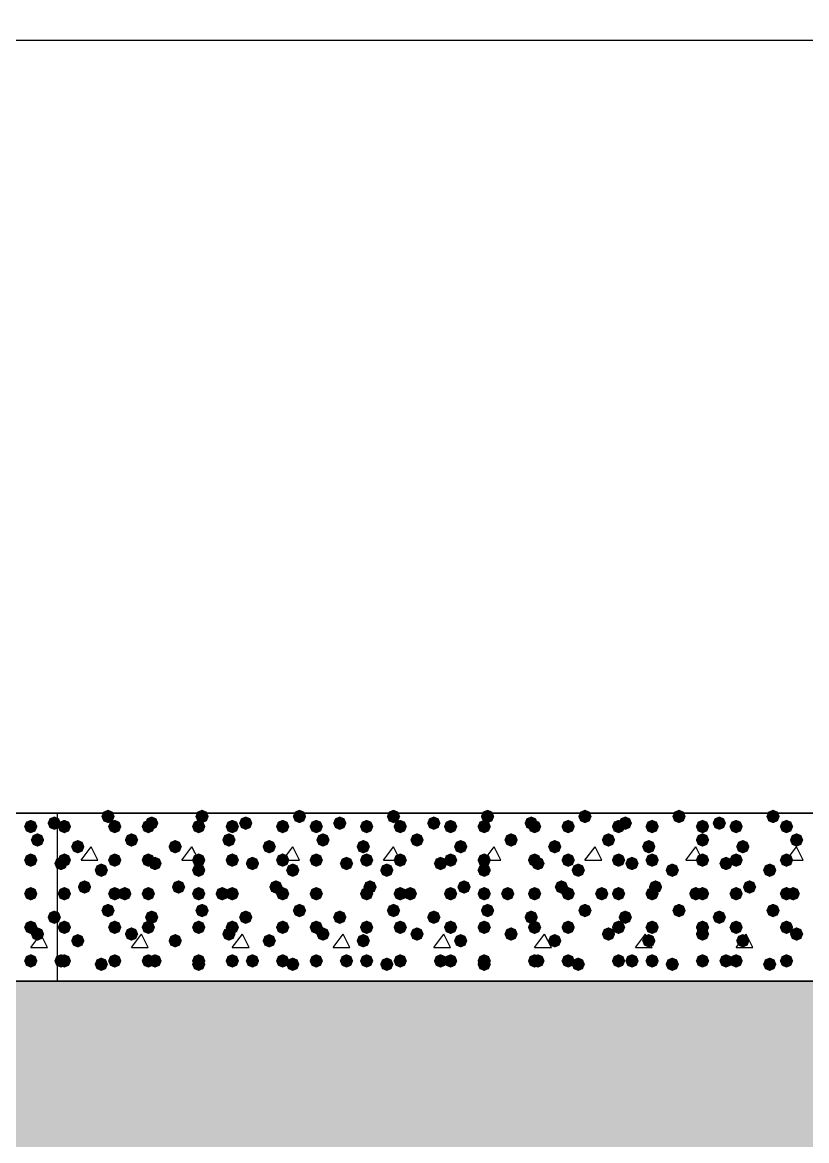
# Model space of a CAD drawing. Header units: millimetres. Extents: x 0 to 420, y 0 to 297.
# Drawn here: x 344.78 to 354.67, y 160.25 to 174.34 of the extents above; entities that cross this region are included whole.
import ezdxf

# ---------------------------------------------------------------- set-up
doc = ezdxf.new("R2010")
doc.units = ezdxf.units.MM
doc.layers.get('0').update_dxf_attribs({"linetype": 'CONTINUOUS'})

msp = doc.modelspace()

# ---------------------------------------------------------------- hatches: boundary and pattern name
at = {"true_color": 0x000007}
for points in [[(345.270667, 164.253333), (345.245796, 164.193537), (345.186, 164.168667), (345.126204, 164.193537), (345.101333, 164.253333), (345.126204, 164.313129), (345.186, 164.338), (345.245796, 164.313129)], [(344.974333, 164.211), (344.949462, 164.151204), (344.889667, 164.126333), (344.829871, 164.151204), (344.805, 164.211), (344.829871, 164.270796), (344.889667, 164.295667), (344.949462, 164.270796)], [(345.059, 164.041667), (345.034129, 163.981871), (344.974333, 163.957), (344.914537, 163.981871), (344.889667, 164.041667), (344.914537, 164.101462), (344.974333, 164.126333), (345.034129, 164.101463)], [(344.974333, 163.787667), (344.949462, 163.727871), (344.889667, 163.703), (344.829871, 163.727871), (344.805, 163.787667), (344.829871, 163.847462), (344.889667, 163.872333), (344.949462, 163.847463)], [(344.974333, 163.364333), (344.949462, 163.304537), (344.889667, 163.279667), (344.829871, 163.304537), (344.805, 163.364333), (344.829871, 163.424129), (344.889667, 163.449), (344.949462, 163.424129)], [(344.974333, 163.364333), (344.949462, 163.304537), (344.889667, 163.279667), (344.829871, 163.304537), (344.805, 163.364333), (344.829871, 163.424129), (344.889667, 163.449), (344.949462, 163.424129)], [(345.270667, 163.068), (345.245796, 163.008204), (345.186, 162.983333), (345.126204, 163.008204), (345.101333, 163.068), (345.126204, 163.127796), (345.186, 163.152667), (345.245796, 163.127796)], [(344.974333, 162.941), (344.949462, 162.881204), (344.889667, 162.856333), (344.829871, 162.881204), (344.805, 162.941), (344.829871, 163.000796), (344.889667, 163.025667), (344.949462, 163.000796)], [(345.059, 162.856333), (345.034129, 162.796537), (344.974333, 162.771667), (344.914537, 162.796537), (344.889667, 162.856333), (344.914537, 162.916129), (344.974333, 162.941), (345.034129, 162.916129)], [(344.974333, 162.517667), (344.949462, 162.457871), (344.889667, 162.433), (344.829871, 162.457871), (344.805, 162.517667), (344.829871, 162.577462), (344.889667, 162.602333), (344.949462, 162.577463)]]:
    msp.add_hatch(color=0, dxfattribs=at).paths.add_polyline_path(points, flags=0)
at = {"true_color": 0x000008}
for points in [[(345.948, 164.338), (345.923129, 164.278204), (345.863333, 164.253333), (345.803537, 164.278204), (345.778667, 164.338), (345.803537, 164.397796), (345.863333, 164.422667), (345.923129, 164.397796)], [(346.498333, 164.253333), (346.473462, 164.193537), (346.413667, 164.168667), (346.353871, 164.193537), (346.329, 164.253333), (346.353871, 164.313129), (346.413667, 164.338), (346.473462, 164.313129)], [(347.133333, 164.338), (347.108462, 164.278204), (347.048667, 164.253333), (346.988871, 164.278204), (346.964, 164.338), (346.988871, 164.397796), (347.048667, 164.422667), (347.108462, 164.397796)], [(347.683667, 164.253333), (347.658796, 164.193537), (347.599, 164.168667), (347.539204, 164.193537), (347.514333, 164.253333), (347.539204, 164.313129), (347.599, 164.338), (347.658796, 164.313129)], [(348.361, 164.338), (348.336129, 164.278204), (348.276333, 164.253333), (348.216537, 164.278204), (348.191667, 164.338), (348.216537, 164.397796), (348.276333, 164.422667), (348.336129, 164.397796)], [(348.869, 164.253333), (348.844129, 164.193537), (348.784333, 164.168667), (348.724538, 164.193537), (348.699667, 164.253333), (348.724537, 164.313129), (348.784333, 164.338), (348.844129, 164.313129)], [(349.546333, 164.338), (349.521462, 164.278204), (349.461667, 164.253333), (349.401871, 164.278204), (349.377, 164.338), (349.401871, 164.397796), (349.461667, 164.422667), (349.521462, 164.397796)], [(350.054333, 164.253333), (350.029462, 164.193537), (349.969667, 164.168667), (349.909871, 164.193537), (349.885, 164.253333), (349.909871, 164.313129), (349.969667, 164.338), (350.029462, 164.313129)], [(350.731667, 164.338), (350.706796, 164.278204), (350.647, 164.253333), (350.587204, 164.278204), (350.562333, 164.338), (350.587204, 164.397796), (350.647, 164.422667), (350.706796, 164.397796)], [(351.282, 164.253333), (351.257129, 164.193537), (351.197333, 164.168667), (351.137538, 164.193537), (351.112667, 164.253333), (351.137537, 164.313129), (351.197333, 164.338), (351.257129, 164.313129)], [(351.959333, 164.338), (351.934463, 164.278204), (351.874667, 164.253333), (351.814871, 164.278204), (351.79, 164.338), (351.814871, 164.397796), (351.874667, 164.422667), (351.934462, 164.397796)], [(352.467333, 164.253333), (352.442462, 164.193537), (352.382667, 164.168667), (352.322871, 164.193537), (352.298, 164.253333), (352.322871, 164.313129), (352.382667, 164.338), (352.442462, 164.313129)], [(353.144667, 164.338), (353.119796, 164.278204), (353.06, 164.253333), (353.000204, 164.278204), (352.975333, 164.338), (353.000204, 164.397796), (353.06, 164.422667), (353.119796, 164.397796)], [(353.652667, 164.253333), (353.627796, 164.193537), (353.568, 164.168667), (353.508204, 164.193537), (353.483333, 164.253333), (353.508204, 164.313129), (353.568, 164.338), (353.627796, 164.313129)], [(354.33, 164.338), (354.305129, 164.278204), (354.245333, 164.253333), (354.185538, 164.278204), (354.160667, 164.338), (354.185537, 164.397796), (354.245333, 164.422667), (354.305129, 164.397796)], [(345.397667, 164.211), (345.372796, 164.151204), (345.313, 164.126333), (345.253204, 164.151204), (345.228333, 164.211), (345.253204, 164.270796), (345.313, 164.295667), (345.372796, 164.270796)], [(346.032667, 164.211), (346.007796, 164.151204), (345.948, 164.126333), (345.888204, 164.151204), (345.863333, 164.211), (345.888204, 164.270796), (345.948, 164.295667), (346.007796, 164.270796)], [(346.456, 164.211), (346.431129, 164.151204), (346.371333, 164.126333), (346.311537, 164.151204), (346.286667, 164.211), (346.311537, 164.270796), (346.371333, 164.295667), (346.431129, 164.270796)], [(347.091, 164.211), (347.066129, 164.151204), (347.006333, 164.126333), (346.946537, 164.151204), (346.921667, 164.211), (346.946537, 164.270796), (347.006333, 164.295667), (347.066129, 164.270796)], [(347.514333, 164.211), (347.489462, 164.151204), (347.429667, 164.126333), (347.369871, 164.151204), (347.345, 164.211), (347.369871, 164.270796), (347.429667, 164.295667), (347.489462, 164.270796)], [(348.149333, 164.211), (348.124462, 164.151204), (348.064667, 164.126333), (348.004871, 164.151204), (347.98, 164.211), (348.004871, 164.270796), (348.064667, 164.295667), (348.124462, 164.270796)], [(348.572667, 164.211), (348.547796, 164.151204), (348.488, 164.126333), (348.428204, 164.151204), (348.403333, 164.211), (348.428204, 164.270796), (348.488, 164.295667), (348.547796, 164.270796)], [(349.207667, 164.211), (349.182796, 164.151204), (349.123, 164.126333), (349.063204, 164.151204), (349.038333, 164.211), (349.063204, 164.270796), (349.123, 164.295667), (349.182796, 164.270796)], [(349.631, 164.211), (349.606129, 164.151204), (349.546333, 164.126333), (349.486537, 164.151204), (349.461667, 164.211), (349.486537, 164.270796), (349.546333, 164.295667), (349.606129, 164.270796)], [(350.266, 164.211), (350.241129, 164.151204), (350.181333, 164.126333), (350.121537, 164.151204), (350.096667, 164.211), (350.121537, 164.270796), (350.181333, 164.295667), (350.241129, 164.270796)], [(350.689333, 164.211), (350.664462, 164.151204), (350.604667, 164.126333), (350.544871, 164.151204), (350.52, 164.211), (350.544871, 164.270796), (350.604667, 164.295667), (350.664462, 164.270796)], [(351.324333, 164.211), (351.299462, 164.151204), (351.239667, 164.126333), (351.179871, 164.151204), (351.155, 164.211), (351.179871, 164.270796), (351.239667, 164.295667), (351.299462, 164.270796)], [(351.747667, 164.211), (351.722796, 164.151204), (351.663, 164.126333), (351.603204, 164.151204), (351.578333, 164.211), (351.603204, 164.270796), (351.663, 164.295667), (351.722796, 164.270796)], [(352.382667, 164.211), (352.357796, 164.151204), (352.298, 164.126333), (352.238204, 164.151204), (352.213333, 164.211), (352.238204, 164.270796), (352.298, 164.295667), (352.357796, 164.270796)], [(352.806, 164.211), (352.781129, 164.151204), (352.721333, 164.126333), (352.661538, 164.151204), (352.636667, 164.211), (352.661537, 164.270796), (352.721333, 164.295667), (352.781129, 164.270796)], [(353.441, 164.211), (353.416129, 164.151204), (353.356333, 164.126333), (353.296538, 164.151204), (353.271667, 164.211), (353.296537, 164.270796), (353.356333, 164.295667), (353.416129, 164.270796)], [(353.864333, 164.211), (353.839462, 164.151204), (353.779667, 164.126333), (353.719871, 164.151204), (353.695, 164.211), (353.719871, 164.270796), (353.779667, 164.295667), (353.839462, 164.270796)], [(354.499333, 164.211), (354.474462, 164.151204), (354.414667, 164.126333), (354.354871, 164.151204), (354.33, 164.211), (354.354871, 164.270796), (354.414667, 164.295667), (354.474462, 164.270796)], [(345.567, 163.957), (345.542129, 163.897204), (345.482333, 163.872333), (345.422537, 163.897204), (345.397667, 163.957), (345.422537, 164.016796), (345.482333, 164.041667), (345.542129, 164.016796)], [(346.244333, 164.041667), (346.219462, 163.981871), (346.159667, 163.957), (346.099871, 163.981871), (346.075, 164.041667), (346.099871, 164.101462), (346.159667, 164.126333), (346.219462, 164.101463)], [(346.794667, 163.957), (346.769796, 163.897204), (346.71, 163.872333), (346.650204, 163.897204), (346.625333, 163.957), (346.650204, 164.016796), (346.71, 164.041667), (346.769796, 164.016796)], [(347.472, 164.041667), (347.447129, 163.981871), (347.387333, 163.957), (347.327538, 163.981871), (347.302667, 164.041667), (347.327537, 164.101462), (347.387333, 164.126333), (347.447129, 164.101463)], [(347.98, 163.957), (347.955129, 163.897204), (347.895333, 163.872333), (347.835537, 163.897204), (347.810667, 163.957), (347.835537, 164.016796), (347.895333, 164.041667), (347.955129, 164.016796)], [(348.657333, 164.041667), (348.632462, 163.981871), (348.572667, 163.957), (348.512871, 163.981871), (348.488, 164.041667), (348.512871, 164.101462), (348.572667, 164.126333), (348.632462, 164.101463)], [(349.165333, 163.957), (349.140463, 163.897204), (349.080667, 163.872333), (349.020871, 163.897204), (348.996, 163.957), (349.020871, 164.016796), (349.080667, 164.041667), (349.140462, 164.016796)], [(349.842667, 164.041667), (349.817796, 163.981871), (349.758, 163.957), (349.698204, 163.981871), (349.673333, 164.041667), (349.698204, 164.101462), (349.758, 164.126333), (349.817796, 164.101463)], [(350.393, 163.957), (350.368129, 163.897204), (350.308333, 163.872333), (350.248538, 163.897204), (350.223667, 163.957), (350.248537, 164.016796), (350.308333, 164.041667), (350.368129, 164.016796)], [(351.028, 164.041667), (351.003129, 163.981871), (350.943333, 163.957), (350.883537, 163.981871), (350.858667, 164.041667), (350.883537, 164.101462), (350.943333, 164.126333), (351.003129, 164.101463)], [(351.578333, 163.957), (351.553463, 163.897204), (351.493667, 163.872333), (351.433871, 163.897204), (351.409, 163.957), (351.433871, 164.016796), (351.493667, 164.041667), (351.553462, 164.016796)], [(352.255667, 164.041667), (352.230796, 163.981871), (352.171, 163.957), (352.111204, 163.981871), (352.086333, 164.041667), (352.111204, 164.101462), (352.171, 164.126333), (352.230796, 164.101463)], [(352.763667, 163.957), (352.738796, 163.897204), (352.679, 163.872333), (352.619204, 163.897204), (352.594333, 163.957), (352.619204, 164.016796), (352.679, 164.041667), (352.738796, 164.016796)], [(353.441, 164.041667), (353.416129, 163.981871), (353.356333, 163.957), (353.296538, 163.981871), (353.271667, 164.041667), (353.296537, 164.101462), (353.356333, 164.126333), (353.416129, 164.101463)], [(353.949, 163.957), (353.924129, 163.897204), (353.864333, 163.872333), (353.804537, 163.897204), (353.779667, 163.957), (353.804537, 164.016796), (353.864333, 164.041667), (353.924129, 164.016796)], [(354.626333, 164.041667), (354.601462, 163.981871), (354.541667, 163.957), (354.481871, 163.981871), (354.457, 164.041667), (354.481871, 164.101462), (354.541667, 164.126333), (354.601462, 164.101463)], [(345.355333, 163.745333), (345.330462, 163.685537), (345.270667, 163.660667), (345.210871, 163.685537), (345.186, 163.745333), (345.210871, 163.805129), (345.270667, 163.83), (345.330462, 163.805129)], [(345.397667, 163.787667), (345.372796, 163.727871), (345.313, 163.703), (345.253204, 163.727871), (345.228333, 163.787667), (345.253204, 163.847462), (345.313, 163.872333), (345.372796, 163.847463)], [(346.032667, 163.787667), (346.007796, 163.727871), (345.948, 163.703), (345.888204, 163.727871), (345.863333, 163.787667), (345.888204, 163.847462), (345.948, 163.872333), (346.007796, 163.847463)], [(346.456, 163.787667), (346.431129, 163.727871), (346.371333, 163.703), (346.311537, 163.727871), (346.286667, 163.787667), (346.311537, 163.847462), (346.371333, 163.872333), (346.431129, 163.847463)], [(346.540667, 163.745333), (346.515796, 163.685537), (346.456, 163.660667), (346.396204, 163.685537), (346.371333, 163.745333), (346.396204, 163.805129), (346.456, 163.83), (346.515796, 163.805129)], [(347.091, 163.787667), (347.066129, 163.727871), (347.006333, 163.703), (346.946537, 163.727871), (346.921667, 163.787667), (346.946537, 163.847462), (347.006333, 163.872333), (347.066129, 163.847463)], [(347.514333, 163.787667), (347.489462, 163.727871), (347.429667, 163.703), (347.369871, 163.727871), (347.345, 163.787667), (347.369871, 163.847462), (347.429667, 163.872333), (347.489462, 163.847463)], [(347.768333, 163.745333), (347.743462, 163.685537), (347.683667, 163.660667), (347.623871, 163.685537), (347.599, 163.745333), (347.623871, 163.805129), (347.683667, 163.83), (347.743462, 163.805129)], [(348.149333, 163.787667), (348.124462, 163.727871), (348.064667, 163.703), (348.004871, 163.727871), (347.98, 163.787667), (348.004871, 163.847462), (348.064667, 163.872333), (348.124462, 163.847463)], [(348.572667, 163.787667), (348.547796, 163.727871), (348.488, 163.703), (348.428204, 163.727871), (348.403333, 163.787667), (348.428204, 163.847462), (348.488, 163.872333), (348.547796, 163.847463)], [(348.953667, 163.745333), (348.928796, 163.685537), (348.869, 163.660667), (348.809204, 163.685537), (348.784333, 163.745333), (348.809204, 163.805129), (348.869, 163.83), (348.928796, 163.805129)], [(349.207667, 163.787667), (349.182796, 163.727871), (349.123, 163.703), (349.063204, 163.727871), (349.038333, 163.787667), (349.063204, 163.847462), (349.123, 163.872333), (349.182796, 163.847463)], [(349.631, 163.787667), (349.606129, 163.727871), (349.546333, 163.703), (349.486537, 163.727871), (349.461667, 163.787667), (349.486537, 163.847462), (349.546333, 163.872333), (349.606129, 163.847463)], [(350.139, 163.745333), (350.114129, 163.685537), (350.054333, 163.660667), (349.994537, 163.685537), (349.969667, 163.745333), (349.994537, 163.805129), (350.054333, 163.83), (350.114129, 163.805129)], [(350.266, 163.787667), (350.241129, 163.727871), (350.181333, 163.703), (350.121537, 163.727871), (350.096667, 163.787667), (350.121537, 163.847462), (350.181333, 163.872333), (350.241129, 163.847463)], [(350.689333, 163.787667), (350.664462, 163.727871), (350.604667, 163.703), (350.544871, 163.727871), (350.52, 163.787667), (350.544871, 163.847462), (350.604667, 163.872333), (350.664462, 163.847463)], [(351.324333, 163.787667), (351.299462, 163.727871), (351.239667, 163.703), (351.179871, 163.727871), (351.155, 163.787667), (351.179871, 163.847462), (351.239667, 163.872333), (351.299462, 163.847463)], [(351.366667, 163.745333), (351.341796, 163.685537), (351.282, 163.660667), (351.222204, 163.685537), (351.197333, 163.745333), (351.222204, 163.805129), (351.282, 163.83), (351.341796, 163.805129)], [(351.747667, 163.787667), (351.722796, 163.727871), (351.663, 163.703), (351.603204, 163.727871), (351.578333, 163.787667), (351.603204, 163.847462), (351.663, 163.872333), (351.722796, 163.847463)], [(352.382667, 163.787667), (352.357796, 163.727871), (352.298, 163.703), (352.238204, 163.727871), (352.213333, 163.787667), (352.238204, 163.847462), (352.298, 163.872333), (352.357796, 163.847463)], [(352.552, 163.745333), (352.527129, 163.685537), (352.467333, 163.660667), (352.407537, 163.685537), (352.382667, 163.745333), (352.407537, 163.805129), (352.467333, 163.83), (352.527129, 163.805129)], [(352.806, 163.787667), (352.781129, 163.727871), (352.721333, 163.703), (352.661538, 163.727871), (352.636667, 163.787667), (352.661537, 163.847462), (352.721333, 163.872333), (352.781129, 163.847463)], [(353.441, 163.787667), (353.416129, 163.727871), (353.356333, 163.703), (353.296538, 163.727871), (353.271667, 163.787667), (353.296537, 163.847462), (353.356333, 163.872333), (353.416129, 163.847463)], [(353.737333, 163.745333), (353.712462, 163.685537), (353.652667, 163.660667), (353.592871, 163.685537), (353.568, 163.745333), (353.592871, 163.805129), (353.652667, 163.83), (353.712462, 163.805129)], [(353.864333, 163.787667), (353.839462, 163.727871), (353.779667, 163.703), (353.719871, 163.727871), (353.695, 163.787667), (353.719871, 163.847462), (353.779667, 163.872333), (353.839462, 163.847463)], [(354.499333, 163.787667), (354.474462, 163.727871), (354.414667, 163.703), (354.354871, 163.727871), (354.33, 163.787667), (354.354871, 163.847462), (354.414667, 163.872333), (354.474462, 163.847463)], [(345.863333, 163.660667), (345.838462, 163.600871), (345.778667, 163.576), (345.718871, 163.600871), (345.694, 163.660667), (345.718871, 163.720462), (345.778667, 163.745333), (345.838462, 163.720463)], [(347.091, 163.660667), (347.066129, 163.600871), (347.006333, 163.576), (346.946537, 163.600871), (346.921667, 163.660667), (346.946537, 163.720462), (347.006333, 163.745333), (347.066129, 163.720463)], [(348.276333, 163.660667), (348.251463, 163.600871), (348.191667, 163.576), (348.131871, 163.600871), (348.107, 163.660667), (348.131871, 163.720462), (348.191667, 163.745333), (348.251462, 163.720463)], [(349.461667, 163.660667), (349.436796, 163.600871), (349.377, 163.576), (349.317204, 163.600871), (349.292333, 163.660667), (349.317204, 163.720462), (349.377, 163.745333), (349.436796, 163.720463)], [(350.689333, 163.660667), (350.664462, 163.600871), (350.604667, 163.576), (350.544871, 163.600871), (350.52, 163.660667), (350.544871, 163.720462), (350.604667, 163.745333), (350.664462, 163.720463)], [(351.874667, 163.660667), (351.849796, 163.600871), (351.79, 163.576), (351.730204, 163.600871), (351.705333, 163.660667), (351.730204, 163.720462), (351.79, 163.745333), (351.849796, 163.720463)], [(353.06, 163.660667), (353.035129, 163.600871), (352.975333, 163.576), (352.915538, 163.600871), (352.890667, 163.660667), (352.915537, 163.720462), (352.975333, 163.745333), (353.035129, 163.720463)], [(354.287667, 163.660667), (354.262796, 163.600871), (354.203, 163.576), (354.143204, 163.600871), (354.118333, 163.660667), (354.143204, 163.720462), (354.203, 163.745333), (354.262796, 163.720463)], [(345.651667, 163.449), (345.626796, 163.389204), (345.567, 163.364333), (345.507204, 163.389204), (345.482333, 163.449), (345.507204, 163.508796), (345.567, 163.533667), (345.626796, 163.508796)], [(346.837, 163.449), (346.812129, 163.389204), (346.752333, 163.364333), (346.692538, 163.389204), (346.667667, 163.449), (346.692537, 163.508796), (346.752333, 163.533667), (346.812129, 163.508796)], [(348.064667, 163.449), (348.039796, 163.389204), (347.98, 163.364333), (347.920204, 163.389204), (347.895333, 163.449), (347.920204, 163.508796), (347.98, 163.533667), (348.039796, 163.508796)], [(349.25, 163.449), (349.225129, 163.389204), (349.165333, 163.364333), (349.105537, 163.389204), (349.080667, 163.449), (349.105537, 163.508796), (349.165333, 163.533667), (349.225129, 163.508796)], [(350.435333, 163.449), (350.410462, 163.389204), (350.350667, 163.364333), (350.290871, 163.389204), (350.266, 163.449), (350.290871, 163.508796), (350.350667, 163.533667), (350.410462, 163.508796)], [(351.663, 163.449), (351.638129, 163.389204), (351.578333, 163.364333), (351.518537, 163.389204), (351.493667, 163.449), (351.518537, 163.508796), (351.578333, 163.533667), (351.638129, 163.508796)], [(352.848333, 163.449), (352.823463, 163.389204), (352.763667, 163.364333), (352.703871, 163.389204), (352.679, 163.449), (352.703871, 163.508796), (352.763667, 163.533667), (352.823462, 163.508796)], [(354.033667, 163.449), (354.008796, 163.389204), (353.949, 163.364333), (353.889204, 163.389204), (353.864333, 163.449), (353.889204, 163.508796), (353.949, 163.533667), (354.008796, 163.508796)], [(345.397667, 163.364333), (345.372796, 163.304537), (345.313, 163.279667), (345.253204, 163.304537), (345.228333, 163.364333), (345.253204, 163.424129), (345.313, 163.449), (345.372796, 163.424129)], [(346.032667, 163.364333), (346.007796, 163.304537), (345.948, 163.279667), (345.888204, 163.304537), (345.863333, 163.364333), (345.888204, 163.424129), (345.948, 163.449), (346.007796, 163.424129)], [(346.159667, 163.364333), (346.134796, 163.304537), (346.075, 163.279667), (346.015204, 163.304537), (345.990333, 163.364333), (346.015204, 163.424129), (346.075, 163.449), (346.134796, 163.424129)], [(346.456, 163.364333), (346.431129, 163.304537), (346.371333, 163.279667), (346.311537, 163.304537), (346.286667, 163.364333), (346.311537, 163.424129), (346.371333, 163.449), (346.431129, 163.424129)], [(347.091, 163.364333), (347.066129, 163.304537), (347.006333, 163.279667), (346.946537, 163.304537), (346.921667, 163.364333), (346.946537, 163.424129), (347.006333, 163.449), (347.066129, 163.424129)], [(347.387333, 163.364333), (347.362462, 163.304537), (347.302667, 163.279667), (347.242871, 163.304537), (347.218, 163.364333), (347.242871, 163.424129), (347.302667, 163.449), (347.362462, 163.424129)], [(347.514333, 163.364333), (347.489462, 163.304537), (347.429667, 163.279667), (347.369871, 163.304537), (347.345, 163.364333), (347.369871, 163.424129), (347.429667, 163.449), (347.489462, 163.424129)], [(348.149333, 163.364333), (348.124462, 163.304537), (348.064667, 163.279667), (348.004871, 163.304537), (347.98, 163.364333), (348.004871, 163.424129), (348.064667, 163.449), (348.124462, 163.424129)], [(348.572667, 163.364333), (348.547796, 163.304537), (348.488, 163.279667), (348.428204, 163.304537), (348.403333, 163.364333), (348.428204, 163.424129), (348.488, 163.449), (348.547796, 163.424129)], [(348.572667, 163.364333), (348.547796, 163.304537), (348.488, 163.279667), (348.428204, 163.304537), (348.403333, 163.364333), (348.428204, 163.424129), (348.488, 163.449), (348.547796, 163.424129)], [(349.207667, 163.364333), (349.182796, 163.304537), (349.123, 163.279667), (349.063204, 163.304537), (349.038333, 163.364333), (349.063204, 163.424129), (349.123, 163.449), (349.182796, 163.424129)], [(349.631, 163.364333), (349.606129, 163.304537), (349.546333, 163.279667), (349.486537, 163.304537), (349.461667, 163.364333), (349.486537, 163.424129), (349.546333, 163.449), (349.606129, 163.424129)], [(349.758, 163.364333), (349.733129, 163.304537), (349.673333, 163.279667), (349.613538, 163.304537), (349.588667, 163.364333), (349.613537, 163.424129), (349.673333, 163.449), (349.733129, 163.424129)], [(350.266, 163.364333), (350.241129, 163.304537), (350.181333, 163.279667), (350.121537, 163.304537), (350.096667, 163.364333), (350.121537, 163.424129), (350.181333, 163.449), (350.241129, 163.424129)], [(350.689333, 163.364333), (350.664462, 163.304537), (350.604667, 163.279667), (350.544871, 163.304537), (350.52, 163.364333), (350.544871, 163.424129), (350.604667, 163.449), (350.664462, 163.424129)], [(350.985667, 163.364333), (350.960796, 163.304537), (350.901, 163.279667), (350.841204, 163.304537), (350.816333, 163.364333), (350.841204, 163.424129), (350.901, 163.449), (350.960796, 163.424129)], [(351.324333, 163.364333), (351.299462, 163.304537), (351.239667, 163.279667), (351.179871, 163.304537), (351.155, 163.364333), (351.179871, 163.424129), (351.239667, 163.449), (351.299462, 163.424129)], [(351.747667, 163.364333), (351.722796, 163.304537), (351.663, 163.279667), (351.603204, 163.304537), (351.578333, 163.364333), (351.603204, 163.424129), (351.663, 163.449), (351.722796, 163.424129)], [(352.171, 163.364333), (352.146129, 163.304537), (352.086333, 163.279667), (352.026538, 163.304537), (352.001667, 163.364333), (352.026537, 163.424129), (352.086333, 163.449), (352.146129, 163.424129)], [(352.382667, 163.364333), (352.357796, 163.304537), (352.298, 163.279667), (352.238204, 163.304537), (352.213333, 163.364333), (352.238204, 163.424129), (352.298, 163.449), (352.357796, 163.424129)], [(352.806, 163.364333), (352.781129, 163.304537), (352.721333, 163.279667), (352.661538, 163.304537), (352.636667, 163.364333), (352.661537, 163.424129), (352.721333, 163.449), (352.781129, 163.424129)], [(353.356333, 163.364333), (353.331462, 163.304537), (353.271667, 163.279667), (353.211871, 163.304537), (353.187, 163.364333), (353.211871, 163.424129), (353.271667, 163.449), (353.331462, 163.424129)], [(353.441, 163.364333), (353.416129, 163.304537), (353.356333, 163.279667), (353.296538, 163.304537), (353.271667, 163.364333), (353.296537, 163.424129), (353.356333, 163.449), (353.416129, 163.424129)], [(353.864333, 163.364333), (353.839462, 163.304537), (353.779667, 163.279667), (353.719871, 163.304537), (353.695, 163.364333), (353.719871, 163.424129), (353.779667, 163.449), (353.839462, 163.424129)], [(354.499333, 163.364333), (354.474462, 163.304537), (354.414667, 163.279667), (354.354871, 163.304537), (354.33, 163.364333), (354.354871, 163.424129), (354.414667, 163.449), (354.474462, 163.424129)], [(354.584, 163.364333), (354.559129, 163.304537), (354.499333, 163.279667), (354.439537, 163.304537), (354.414667, 163.364333), (354.439537, 163.424129), (354.499333, 163.449), (354.559129, 163.424129)], [(345.948, 163.152667), (345.923129, 163.092871), (345.863333, 163.068), (345.803537, 163.092871), (345.778667, 163.152667), (345.803537, 163.212462), (345.863333, 163.237333), (345.923129, 163.212463)], [(347.133333, 163.152667), (347.108462, 163.092871), (347.048667, 163.068), (346.988871, 163.092871), (346.964, 163.152667), (346.988871, 163.212462), (347.048667, 163.237333), (347.108462, 163.212463)], [(348.361, 163.152667), (348.336129, 163.092871), (348.276333, 163.068), (348.216537, 163.092871), (348.191667, 163.152667), (348.216537, 163.212462), (348.276333, 163.237333), (348.336129, 163.212463)], [(349.546333, 163.152667), (349.521462, 163.092871), (349.461667, 163.068), (349.401871, 163.092871), (349.377, 163.152667), (349.401871, 163.212462), (349.461667, 163.237333), (349.521462, 163.212463)], [(350.731667, 163.152667), (350.706796, 163.092871), (350.647, 163.068), (350.587204, 163.092871), (350.562333, 163.152667), (350.587204, 163.212462), (350.647, 163.237333), (350.706796, 163.212463)], [(351.959333, 163.152667), (351.934463, 163.092871), (351.874667, 163.068), (351.814871, 163.092871), (351.79, 163.152667), (351.814871, 163.212462), (351.874667, 163.237333), (351.934462, 163.212463)], [(353.144667, 163.152667), (353.119796, 163.092871), (353.06, 163.068), (353.000204, 163.092871), (352.975333, 163.152667), (353.000204, 163.212462), (353.06, 163.237333), (353.119796, 163.212463)], [(354.33, 163.152667), (354.305129, 163.092871), (354.245333, 163.068), (354.185538, 163.092871), (354.160667, 163.152667), (354.185537, 163.212462), (354.245333, 163.237333), (354.305129, 163.212463)], [(346.498333, 163.068), (346.473462, 163.008204), (346.413667, 162.983333), (346.353871, 163.008204), (346.329, 163.068), (346.353871, 163.127796), (346.413667, 163.152667), (346.473462, 163.127796)], [(347.683667, 163.068), (347.658796, 163.008204), (347.599, 162.983333), (347.539204, 163.008204), (347.514333, 163.068), (347.539204, 163.127796), (347.599, 163.152667), (347.658796, 163.127796)], [(348.869, 163.068), (348.844129, 163.008204), (348.784333, 162.983333), (348.724538, 163.008204), (348.699667, 163.068), (348.724537, 163.127796), (348.784333, 163.152667), (348.844129, 163.127796)], [(350.054333, 163.068), (350.029462, 163.008204), (349.969667, 162.983333), (349.909871, 163.008204), (349.885, 163.068), (349.909871, 163.127796), (349.969667, 163.152667), (350.029462, 163.127796)], [(351.282, 163.068), (351.257129, 163.008204), (351.197333, 162.983333), (351.137538, 163.008204), (351.112667, 163.068), (351.137537, 163.127796), (351.197333, 163.152667), (351.257129, 163.127796)], [(352.467333, 163.068), (352.442462, 163.008204), (352.382667, 162.983333), (352.322871, 163.008204), (352.298, 163.068), (352.322871, 163.127796), (352.382667, 163.152667), (352.442462, 163.127796)], [(353.652667, 163.068), (353.627796, 163.008204), (353.568, 162.983333), (353.508204, 163.008204), (353.483333, 163.068), (353.508204, 163.127796), (353.568, 163.152667), (353.627796, 163.127796)], [(345.397667, 162.941), (345.372796, 162.881204), (345.313, 162.856333), (345.253204, 162.881204), (345.228333, 162.941), (345.253204, 163.000796), (345.313, 163.025667), (345.372796, 163.000796)], [(346.032667, 162.941), (346.007796, 162.881204), (345.948, 162.856333), (345.888204, 162.881204), (345.863333, 162.941), (345.888204, 163.000796), (345.948, 163.025667), (346.007796, 163.000796)], [(346.244333, 162.856333), (346.219462, 162.796537), (346.159667, 162.771667), (346.099871, 162.796537), (346.075, 162.856333), (346.099871, 162.916129), (346.159667, 162.941), (346.219462, 162.916129)], [(346.456, 162.941), (346.431129, 162.881204), (346.371333, 162.856333), (346.311537, 162.881204), (346.286667, 162.941), (346.311537, 163.000796), (346.371333, 163.025667), (346.431129, 163.000796)], [(347.091, 162.941), (347.066129, 162.881204), (347.006333, 162.856333), (346.946537, 162.881204), (346.921667, 162.941), (346.946537, 163.000796), (347.006333, 163.025667), (347.066129, 163.000796)], [(347.472, 162.856333), (347.447129, 162.796537), (347.387333, 162.771667), (347.327538, 162.796537), (347.302667, 162.856333), (347.327537, 162.916129), (347.387333, 162.941), (347.447129, 162.916129)], [(347.514333, 162.941), (347.489462, 162.881204), (347.429667, 162.856333), (347.369871, 162.881204), (347.345, 162.941), (347.369871, 163.000796), (347.429667, 163.025667), (347.489462, 163.000796)], [(348.149333, 162.941), (348.124462, 162.881204), (348.064667, 162.856333), (348.004871, 162.881204), (347.98, 162.941), (348.004871, 163.000796), (348.064667, 163.025667), (348.124462, 163.000796)], [(348.572667, 162.941), (348.547796, 162.881204), (348.488, 162.856333), (348.428204, 162.881204), (348.403333, 162.941), (348.428204, 163.000796), (348.488, 163.025667), (348.547796, 163.000796)], [(348.657333, 162.856333), (348.632462, 162.796537), (348.572667, 162.771667), (348.512871, 162.796537), (348.488, 162.856333), (348.512871, 162.916129), (348.572667, 162.941), (348.632462, 162.916129)], [(349.207667, 162.941), (349.182796, 162.881204), (349.123, 162.856333), (349.063204, 162.881204), (349.038333, 162.941), (349.063204, 163.000796), (349.123, 163.025667), (349.182796, 163.000796)], [(349.631, 162.941), (349.606129, 162.881204), (349.546333, 162.856333), (349.486537, 162.881204), (349.461667, 162.941), (349.486537, 163.000796), (349.546333, 163.025667), (349.606129, 163.000796)], [(349.842667, 162.856333), (349.817796, 162.796537), (349.758, 162.771667), (349.698204, 162.796537), (349.673333, 162.856333), (349.698204, 162.916129), (349.758, 162.941), (349.817796, 162.916129)], [(350.266, 162.941), (350.241129, 162.881204), (350.181333, 162.856333), (350.121537, 162.881204), (350.096667, 162.941), (350.121537, 163.000796), (350.181333, 163.025667), (350.241129, 163.000796)], [(350.689333, 162.941), (350.664462, 162.881204), (350.604667, 162.856333), (350.544871, 162.881204), (350.52, 162.941), (350.544871, 163.000796), (350.604667, 163.025667), (350.664462, 163.000796)], [(351.028, 162.856333), (351.003129, 162.796537), (350.943333, 162.771667), (350.883537, 162.796537), (350.858667, 162.856333), (350.883537, 162.916129), (350.943333, 162.941), (351.003129, 162.916129)], [(351.324333, 162.941), (351.299462, 162.881204), (351.239667, 162.856333), (351.179871, 162.881204), (351.155, 162.941), (351.179871, 163.000796), (351.239667, 163.025667), (351.299462, 163.000796)], [(351.747667, 162.941), (351.722796, 162.881204), (351.663, 162.856333), (351.603204, 162.881204), (351.578333, 162.941), (351.603204, 163.000796), (351.663, 163.025667), (351.722796, 163.000796)], [(352.255667, 162.856333), (352.230796, 162.796537), (352.171, 162.771667), (352.111204, 162.796537), (352.086333, 162.856333), (352.111204, 162.916129), (352.171, 162.941), (352.230796, 162.916129)], [(352.382667, 162.941), (352.357796, 162.881204), (352.298, 162.856333), (352.238204, 162.881204), (352.213333, 162.941), (352.238204, 163.000796), (352.298, 163.025667), (352.357796, 163.000796)], [(352.806, 162.941), (352.781129, 162.881204), (352.721333, 162.856333), (352.661538, 162.881204), (352.636667, 162.941), (352.661537, 163.000796), (352.721333, 163.025667), (352.781129, 163.000796)], [(353.441, 162.941), (353.416129, 162.881204), (353.356333, 162.856333), (353.296538, 162.881204), (353.271667, 162.941), (353.296537, 163.000796), (353.356333, 163.025667), (353.416129, 163.000796)], [(353.441, 162.856333), (353.416129, 162.796537), (353.356333, 162.771667), (353.296538, 162.796537), (353.271667, 162.856333), (353.296537, 162.916129), (353.356333, 162.941), (353.416129, 162.916129)], [(353.864333, 162.941), (353.839462, 162.881204), (353.779667, 162.856333), (353.719871, 162.881204), (353.695, 162.941), (353.719871, 163.000796), (353.779667, 163.025667), (353.839462, 163.000796)], [(354.499333, 162.941), (354.474462, 162.881204), (354.414667, 162.856333), (354.354871, 162.881204), (354.33, 162.941), (354.354871, 163.000796), (354.414667, 163.025667), (354.474462, 163.000796)], [(354.626333, 162.856333), (354.601462, 162.796537), (354.541667, 162.771667), (354.481871, 162.796537), (354.457, 162.856333), (354.481871, 162.916129), (354.541667, 162.941), (354.601462, 162.916129)], [(345.567, 162.771667), (345.542129, 162.711871), (345.482333, 162.687), (345.422537, 162.711871), (345.397667, 162.771667), (345.422537, 162.831462), (345.482333, 162.856333), (345.542129, 162.831463)], [(346.794667, 162.771667), (346.769796, 162.711871), (346.71, 162.687), (346.650204, 162.711871), (346.625333, 162.771667), (346.650204, 162.831462), (346.71, 162.856333), (346.769796, 162.831463)], [(347.98, 162.771667), (347.955129, 162.711871), (347.895333, 162.687), (347.835537, 162.711871), (347.810667, 162.771667), (347.835537, 162.831462), (347.895333, 162.856333), (347.955129, 162.831463)], [(349.165333, 162.771667), (349.140463, 162.711871), (349.080667, 162.687), (349.020871, 162.711871), (348.996, 162.771667), (349.020871, 162.831462), (349.080667, 162.856333), (349.140462, 162.831463)], [(350.393, 162.771667), (350.368129, 162.711871), (350.308333, 162.687), (350.248538, 162.711871), (350.223667, 162.771667), (350.248537, 162.831462), (350.308333, 162.856333), (350.368129, 162.831463)], [(351.578333, 162.771667), (351.553463, 162.711871), (351.493667, 162.687), (351.433871, 162.711871), (351.409, 162.771667), (351.433871, 162.831462), (351.493667, 162.856333), (351.553462, 162.831463)], [(352.763667, 162.771667), (352.738796, 162.711871), (352.679, 162.687), (352.619204, 162.711871), (352.594333, 162.771667), (352.619204, 162.831462), (352.679, 162.856333), (352.738796, 162.831463)], [(353.949, 162.771667), (353.924129, 162.711871), (353.864333, 162.687), (353.804537, 162.711871), (353.779667, 162.771667), (353.804537, 162.831462), (353.864333, 162.856333), (353.924129, 162.831463)], [(345.355333, 162.517667), (345.330462, 162.457871), (345.270667, 162.433), (345.210871, 162.457871), (345.186, 162.517667), (345.210871, 162.577462), (345.270667, 162.602333), (345.330462, 162.577463)], [(345.397667, 162.517667), (345.372796, 162.457871), (345.313, 162.433), (345.253204, 162.457871), (345.228333, 162.517667), (345.253204, 162.577462), (345.313, 162.602333), (345.372796, 162.577463)], [(345.863333, 162.475333), (345.838462, 162.415537), (345.778667, 162.390667), (345.718871, 162.415537), (345.694, 162.475333), (345.718871, 162.535129), (345.778667, 162.56), (345.838462, 162.535129)], [(346.032667, 162.517667), (346.007796, 162.457871), (345.948, 162.433), (345.888204, 162.457871), (345.863333, 162.517667), (345.888204, 162.577462), (345.948, 162.602333), (346.007796, 162.577463)], [(346.456, 162.517667), (346.431129, 162.457871), (346.371333, 162.433), (346.311537, 162.457871), (346.286667, 162.517667), (346.311537, 162.577462), (346.371333, 162.602333), (346.431129, 162.577463)], [(346.540667, 162.517667), (346.515796, 162.457871), (346.456, 162.433), (346.396204, 162.457871), (346.371333, 162.517667), (346.396204, 162.577462), (346.456, 162.602333), (346.515796, 162.577463)], [(347.091, 162.517667), (347.066129, 162.457871), (347.006333, 162.433), (346.946537, 162.457871), (346.921667, 162.517667), (346.946537, 162.577462), (347.006333, 162.602333), (347.066129, 162.577463)], [(347.091, 162.475333), (347.066129, 162.415537), (347.006333, 162.390667), (346.946537, 162.415537), (346.921667, 162.475333), (346.946537, 162.535129), (347.006333, 162.56), (347.066129, 162.535129)], [(347.514333, 162.517667), (347.489462, 162.457871), (347.429667, 162.433), (347.369871, 162.457871), (347.345, 162.517667), (347.369871, 162.577462), (347.429667, 162.602333), (347.489462, 162.577463)], [(347.768333, 162.517667), (347.743462, 162.457871), (347.683667, 162.433), (347.623871, 162.457871), (347.599, 162.517667), (347.623871, 162.577462), (347.683667, 162.602333), (347.743462, 162.577463)], [(348.149333, 162.517667), (348.124462, 162.457871), (348.064667, 162.433), (348.004871, 162.457871), (347.98, 162.517667), (348.004871, 162.577462), (348.064667, 162.602333), (348.124462, 162.577463)], [(348.276333, 162.475333), (348.251463, 162.415537), (348.191667, 162.390667), (348.131871, 162.415537), (348.107, 162.475333), (348.131871, 162.535129), (348.191667, 162.56), (348.251462, 162.535129)], [(348.572667, 162.517667), (348.547796, 162.457871), (348.488, 162.433), (348.428204, 162.457871), (348.403333, 162.517667), (348.428204, 162.577462), (348.488, 162.602333), (348.547796, 162.577463)], [(348.953667, 162.517667), (348.928796, 162.457871), (348.869, 162.433), (348.809204, 162.457871), (348.784333, 162.517667), (348.809204, 162.577462), (348.869, 162.602333), (348.928796, 162.577463)], [(349.207667, 162.517667), (349.182796, 162.457871), (349.123, 162.433), (349.063204, 162.457871), (349.038333, 162.517667), (349.063204, 162.577462), (349.123, 162.602333), (349.182796, 162.577463)], [(349.461667, 162.475333), (349.436796, 162.415537), (349.377, 162.390667), (349.317204, 162.415537), (349.292333, 162.475333), (349.317204, 162.535129), (349.377, 162.56), (349.436796, 162.535129)], [(349.631, 162.517667), (349.606129, 162.457871), (349.546333, 162.433), (349.486537, 162.457871), (349.461667, 162.517667), (349.486537, 162.577462), (349.546333, 162.602333), (349.606129, 162.577463)], [(350.139, 162.517667), (350.114129, 162.457871), (350.054333, 162.433), (349.994537, 162.457871), (349.969667, 162.517667), (349.994537, 162.577462), (350.054333, 162.602333), (350.114129, 162.577463)], [(350.266, 162.517667), (350.241129, 162.457871), (350.181333, 162.433), (350.121537, 162.457871), (350.096667, 162.517667), (350.121537, 162.577462), (350.181333, 162.602333), (350.241129, 162.577463)], [(350.689333, 162.517667), (350.664462, 162.457871), (350.604667, 162.433), (350.544871, 162.457871), (350.52, 162.517667), (350.544871, 162.577462), (350.604667, 162.602333), (350.664462, 162.577463)], [(350.689333, 162.475333), (350.664462, 162.415537), (350.604667, 162.390667), (350.544871, 162.415537), (350.52, 162.475333), (350.544871, 162.535129), (350.604667, 162.56), (350.664462, 162.535129)], [(351.324333, 162.517667), (351.299462, 162.457871), (351.239667, 162.433), (351.179871, 162.457871), (351.155, 162.517667), (351.179871, 162.577462), (351.239667, 162.602333), (351.299462, 162.577463)], [(351.366667, 162.517667), (351.341796, 162.457871), (351.282, 162.433), (351.222204, 162.457871), (351.197333, 162.517667), (351.222204, 162.577462), (351.282, 162.602333), (351.341796, 162.577463)], [(351.747667, 162.517667), (351.722796, 162.457871), (351.663, 162.433), (351.603204, 162.457871), (351.578333, 162.517667), (351.603204, 162.577462), (351.663, 162.602333), (351.722796, 162.577463)], [(351.874667, 162.475333), (351.849796, 162.415537), (351.79, 162.390667), (351.730204, 162.415537), (351.705333, 162.475333), (351.730204, 162.535129), (351.79, 162.56), (351.849796, 162.535129)], [(352.382667, 162.517667), (352.357796, 162.457871), (352.298, 162.433), (352.238204, 162.457871), (352.213333, 162.517667), (352.238204, 162.577462), (352.298, 162.602333), (352.357796, 162.577463)], [(352.552, 162.517667), (352.527129, 162.457871), (352.467333, 162.433), (352.407537, 162.457871), (352.382667, 162.517667), (352.407537, 162.577462), (352.467333, 162.602333), (352.527129, 162.577463)], [(352.806, 162.517667), (352.781129, 162.457871), (352.721333, 162.433), (352.661538, 162.457871), (352.636667, 162.517667), (352.661537, 162.577462), (352.721333, 162.602333), (352.781129, 162.577463)], [(353.06, 162.475333), (353.035129, 162.415537), (352.975333, 162.390667), (352.915538, 162.415537), (352.890667, 162.475333), (352.915537, 162.535129), (352.975333, 162.56), (353.035129, 162.535129)], [(353.441, 162.517667), (353.416129, 162.457871), (353.356333, 162.433), (353.296538, 162.457871), (353.271667, 162.517667), (353.296537, 162.577462), (353.356333, 162.602333), (353.416129, 162.577463)], [(353.737333, 162.517667), (353.712462, 162.457871), (353.652667, 162.433), (353.592871, 162.457871), (353.568, 162.517667), (353.592871, 162.577462), (353.652667, 162.602333), (353.712462, 162.577463)], [(353.864333, 162.517667), (353.839462, 162.457871), (353.779667, 162.433), (353.719871, 162.457871), (353.695, 162.517667), (353.719871, 162.577462), (353.779667, 162.602333), (353.839462, 162.577463)], [(354.287667, 162.475333), (354.262796, 162.415537), (354.203, 162.390667), (354.143204, 162.415537), (354.118333, 162.475333), (354.143204, 162.535129), (354.203, 162.56), (354.262796, 162.535129)], [(354.499333, 162.517667), (354.474462, 162.457871), (354.414667, 162.433), (354.354871, 162.457871), (354.33, 162.517667), (354.354871, 162.577462), (354.414667, 162.602333), (354.474462, 162.577463)]]:
    msp.add_hatch(color=0, dxfattribs=at).paths.add_polyline_path(points, flags=0)
h = msp.add_hatch(color=0, dxfattribs=at)
h.paths.add_polyline_path([(379.518333, 162.263667), (33.401, 162.263667), (379.518333, 150.241)], flags=0)
h.paths.add_polyline_path([(33.401, 162.263667), (379.518333, 150.241), (33.401, 150.241)], flags=0)

# ---------------------------------------------------------------- linework, layer by layer
at = {"color": 0, "true_color": 0x000007}
for points in [[(32.342667, 185.547), (32.342667, 162.263667), (380.576667, 162.263667), (380.576667, 185.547), (218.101333, 185.547), (218.101333, 206.756), (194.775667, 206.756), (194.775667, 185.547)], [(32.342667, 185.547), (32.342667, 162.263667), (380.576667, 162.263667), (380.576667, 185.547), (218.101333, 185.547), (218.101333, 206.756), (194.775667, 206.756), (194.775667, 185.547)], [(343.111667, 164.380333), (343.111667, 162.263667), (345.228333, 162.263667), (345.228333, 164.380333)]]:
    msp.add_lwpolyline(points, close=True, dxfattribs=at)
at = {"color": 0, "true_color": 0x0000fd}
msp.add_lwpolyline([(34.459333, 164.380333), (378.46, 164.380333), (378.46, 183.430333), (215.984667, 183.430333), (215.984667, 204.639333), (196.934667, 204.639333), (196.934667, 183.430333), (34.459333, 183.430333)], close=True, dxfattribs=at)
at = {"color": 0, "true_color": 0x000001}
msp.add_lwpolyline([(371.051667, 174.116999), (40.005002, 174.116999), (40.005002, 138.683999), (371.051667, 138.683999)], dxfattribs=at)
at = {"color": 0, "true_color": 0x000007}
for points in [[(364.320667, 164.380333), (345.228333, 164.380333)], [(344.889667, 162.687), (345.016667, 162.856333)], [(345.101333, 162.687), (345.016667, 162.856333)], [(344.889667, 162.687), (345.101333, 162.687)], [(345.228333, 162.263667), (364.320667, 162.263667)]]:
    msp.add_lwpolyline(points, dxfattribs=at)
at = {"color": 0, "true_color": 0x000008}
for points in [[(345.524667, 163.787667), (345.651667, 163.957)], [(345.736333, 163.787667), (345.651667, 163.957)], [(346.794667, 163.787667), (346.921667, 163.957)], [(347.006333, 163.787667), (346.921667, 163.957)], [(348.064667, 163.787667), (348.191667, 163.957)], [(348.276333, 163.787667), (348.191667, 163.957)], [(349.334667, 163.787667), (349.461667, 163.957)], [(349.546333, 163.787667), (349.461667, 163.957)], [(350.604667, 163.787667), (350.731667, 163.957)], [(350.816333, 163.787667), (350.731667, 163.957)], [(351.874667, 163.787667), (352.001667, 163.957)], [(352.086333, 163.787667), (352.001667, 163.957)], [(353.144667, 163.787667), (353.271667, 163.957)], [(353.356333, 163.787667), (353.271667, 163.957)], [(354.414667, 163.787667), (354.541667, 163.957)], [(354.626333, 163.787667), (354.541667, 163.957)], [(345.524667, 163.787667), (345.736333, 163.787667)], [(346.794667, 163.787667), (347.006333, 163.787667)], [(348.064667, 163.787667), (348.276333, 163.787667)], [(349.334667, 163.787667), (349.546333, 163.787667)], [(350.604667, 163.787667), (350.816333, 163.787667)], [(351.874667, 163.787667), (352.086333, 163.787667)], [(353.144667, 163.787667), (353.356333, 163.787667)], [(354.414667, 163.787667), (354.626333, 163.787667)], [(346.159667, 162.687), (346.286667, 162.856333)], [(346.371333, 162.687), (346.286667, 162.856333)], [(347.429667, 162.687), (347.556667, 162.856333)], [(347.641333, 162.687), (347.556667, 162.856333)], [(348.699667, 162.687), (348.826667, 162.856333)], [(348.911333, 162.687), (348.826667, 162.856333)], [(349.969667, 162.687), (350.096667, 162.856333)], [(350.181333, 162.687), (350.096667, 162.856333)], [(351.239667, 162.687), (351.366667, 162.856333)], [(351.451333, 162.687), (351.366667, 162.856333)], [(352.509667, 162.687), (352.636667, 162.856333)], [(352.721333, 162.687), (352.636667, 162.856333)], [(353.779667, 162.687), (353.906667, 162.856333)], [(353.991333, 162.687), (353.906667, 162.856333)], [(346.159667, 162.687), (346.371333, 162.687)], [(347.429667, 162.687), (347.641333, 162.687)], [(348.699667, 162.687), (348.911333, 162.687)], [(349.969667, 162.687), (350.181333, 162.687)], [(351.239667, 162.687), (351.451333, 162.687)], [(352.509667, 162.687), (352.721333, 162.687)], [(353.779667, 162.687), (353.991333, 162.687)]]:
    msp.add_lwpolyline(points, dxfattribs=at)
msp.add_lwpolyline([(379.518333, 162.263667), (33.401, 162.263667), (379.518333, 150.241)], close=True, dxfattribs=at)

doc.saveas('drawing.dxf')
